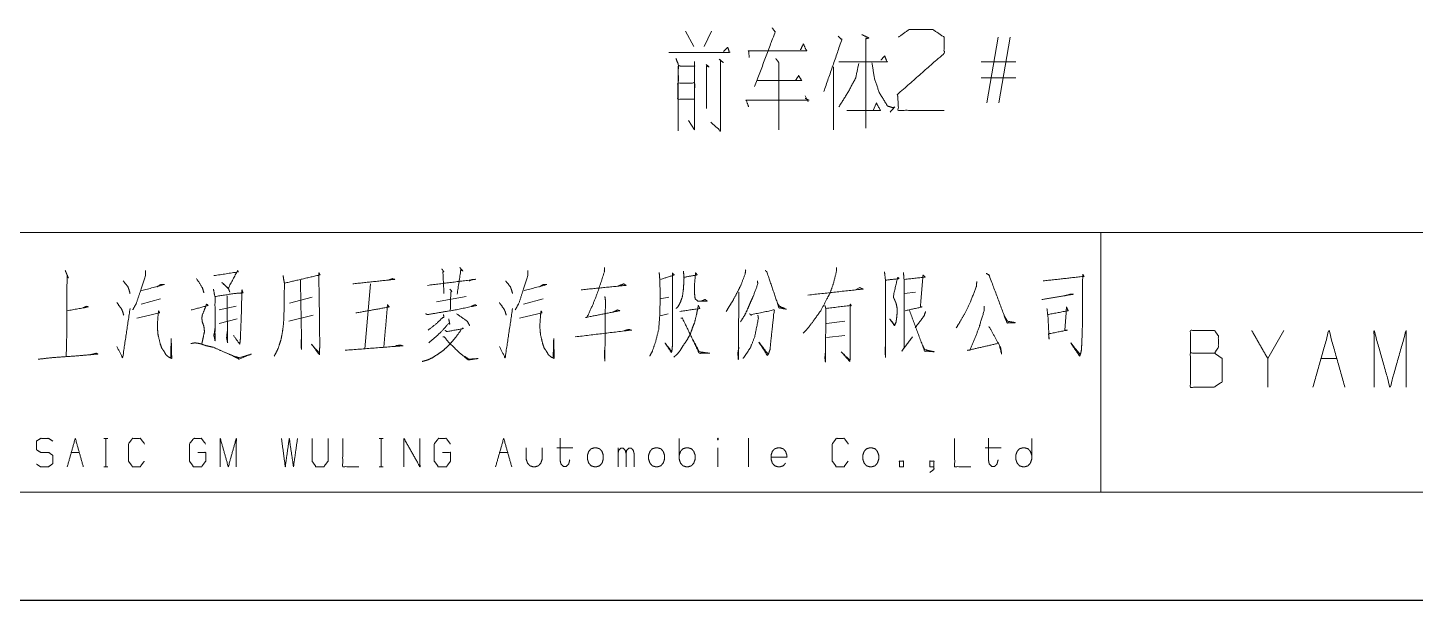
# Model space of a CAD drawing. Header units: millimetres. Extents: x 2210 to 79821, y -19430 to 2344.
# Drawn here: x 5661.1 to 5725.2, y 1492.8 to 1519.3 of the extents above; entities that cross this region are included whole.
import ezdxf

# ---------------------------------------------------------------- set-up
doc = ezdxf.new("R2010")
doc.units = ezdxf.units.MM
doc.layers.add('101', color=7, linetype='Continuous', true_color=0xffffff)

msp = doc.modelspace()

# ---------------------------------------------------------------- linework, layer by layer
msp.add_line((2209.782, 1492.822), (13049.157, 1492.822))
at = {"layer": '101', "color": 72, "linetype": 'Continuous', "lineweight": 18}
for p, q in [((5691.483, 1519.131), (5691.873, 1518.422)), ((5692.68, 1519.131), (5692.346, 1518.422)), ((5705.406, 1515.824), (5705.934, 1518.855)), ((5706.491, 1518.855), (5705.962, 1515.824)), ((5698.319, 1517.477), (5698.319, 1514.564)), ((5706.742, 1517.714), (5705.155, 1517.714)), ((5706.742, 1516.966), (5705.155, 1516.966)), ((5697.156, 1515.863), (5697.016, 1516.139)), ((5700.295, 1515.784), (5700.156, 1515.469)), ((5691.622, 1514.997), (5691.901, 1514.564)), ((5676.927, 1507.448), (5676.659, 1504.447)), ((5699.533, 1507.276), (5699.338, 1507.172)), ((5666.32, 1506.517), (5667.222, 1506.758)), ((5674.221, 1506.827), (5673.172, 1506.551)), ((5679.976, 1506.62), (5681.341, 1506.862)), ((5683.999, 1506.517), (5684.902, 1506.758)), ((5690.705, 1506.827), (5690.315, 1506.758)), ((5702.118, 1507.069), (5701.605, 1507)), ((5669.929, 1506.241), (5670.709, 1506.413)), ((5673.148, 1505.723), (5674.27, 1505.999)), ((5690.681, 1506.068), (5690.315, 1505.965)), ((5669.929, 1505.62), (5670.758, 1505.827)), ((5698.85, 1505.723), (5697.996, 1505.62)), ((5719.134, 1505.291), (5718.393, 1503.994)), ((5697.996, 1504.964), (5698.85, 1505.068)), ((5720.851, 1503.994), (5721.592, 1503.994)), ((5664.593, 1500.307), (5664.778, 1500.307)), ((5664.691, 1500.307), (5664.691, 1498.996)), ((5677.322, 1500.307), (5677.508, 1500.307)), ((5677.42, 1500.307), (5677.42, 1498.996)), ((5691.193, 1499.341), (5691.193, 1500.307)), ((5694.392, 1500.321), (5694.392, 1498.996)), ((5663.091, 1499.658), (5663.462, 1499.658)), ((5682.892, 1499.658), (5683.263, 1499.658)), ((5685.535, 1499.865), (5686.267, 1499.865)), ((5688.364, 1498.996), (5688.364, 1499.865)), ((5692.978, 1499.865), (5692.978, 1498.996)), ((5705.336, 1499.865), (5706.068, 1499.865)), ((5664.593, 1498.996), (5664.778, 1498.996)), ((5677.322, 1498.996), (5677.508, 1498.996))]:
    msp.add_line(p, q, dxfattribs=at)
at = {"layer": '101', "color": 133, "linetype": 'Continuous', "lineweight": 18}
for p, q in [((5660.68, 1509.822), (5769.68, 1509.822)), ((5710.68, 1509.822), (5710.68, 1497.822)), ((5400.68, 1497.822), (5790.68, 1497.822)), ((5610.68, 1497.822), (5790.68, 1497.822)), ((5375.68, 1492.822), (5795.68, 1492.822))]:
    msp.add_line(p, q, dxfattribs=at)
at = {"layer": '101', "color": 72, "linetype": 'Continuous', "lineweight": 18}
for points, knots in [([(5695.486, 1519.288), (5695.625, 1519.092), (5694.678, 1516.572)], [0, 0, 0.082206, 1, 1]), ([(5698.542, 1518.895), (5698.709, 1518.737), (5697.874, 1516.336)], [0, 0, 0.082802, 1, 1]), ([(5699.627, 1518.973), (5699.961, 1518.816), (5699.822, 1518.777), (5699.822, 1514.643)], [0, 0, 0.079453, 0.110572, 1, 1]), ([(5701.32, 1518.855), (5701.821, 1519.21), (5702.906, 1519.21), (5703.435, 1518.855), (5703.435, 1518.107), (5701.292, 1516.218), (5701.32, 1515.469), (5703.435, 1515.469)], [0, 0, 0.069691, 0.192977, 0.265273, 0.350227, 0.674741, 0.759753, 1, 1]), ([(5690.704, 1518.147), (5693.515, 1518.147), (5693.431, 1518.383), (5693.237, 1518.186)], [0, 0, 0.842005, 0.917046, 1, 1]), ([(5694.428, 1517.91), (5694.4, 1518.225), (5697.072, 1518.225), (5696.933, 1518.54), (5696.794, 1518.265)], [0, 0, 0.086832, 0.820652, 0.915214, 1, 1]), ([(5691.038, 1517.871), (5691.149, 1517.595), (5691.149, 1514.525), (5691.149, 1517.517), (5691.901, 1517.517), (5691.901, 1517.714), (5691.901, 1514.564), (5691.901, 1516.729), (5691.121, 1516.729), (5691.121, 1515.981), (5691.873, 1515.981)], [0, 0, 0.019945, 0.226009, 0.426789, 0.47722, 0.490429, 0.701777, 0.847078, 0.899376, 0.949571, 1, 1]), ([(5692.429, 1517.595), (5692.569, 1517.477), (5692.457, 1517.517), (5692.457, 1515.548)], [0, 0, 0.080443, 0.132484, 1, 1]), ([(5693.042, 1517.832), (5693.237, 1517.674), (5693.097, 1517.792), (5693.097, 1514.525), (5692.652, 1514.918)], [0, 0, 0.058327, 0.100824, 0.861608, 1, 1]), ([(5695.653, 1517.871), (5695.792, 1517.674), (5695.792, 1514.564)], [0, 0, 0.071932, 1, 1]), ([(5698.57, 1517.714), (5700.796, 1517.714), (5700.685, 1517.989), (5700.518, 1517.792)], [0, 0, 0.800376, 0.90721, 1, 1]), ([(5699.488, 1517.635), (5699.349, 1516.966), (5698.987, 1516.296), (5698.57, 1515.627)], [0, 0, 0.306097, 0.646781, 1, 1]), ([(5700.1, 1517.674), (5700.212, 1516.966), (5700.434, 1516.296), (5700.824, 1515.666), (5701.075, 1515.588), (5701.158, 1515.627), (5700.935, 1515.391)], [0, 0, 0.252325, 0.500433, 0.760973, 0.853337, 0.885811, 1, 1]), ([(5694.79, 1516.847), (5696.849, 1516.847), (5696.71, 1517.084), (5696.571, 1516.847)], [0, 0, 0.789756, 0.894878, 1, 1]), ([(5694.4, 1515.627), (5694.289, 1515.942), (5697.183, 1515.942), (5697.016, 1516.021)], [0, 0, 0.097863, 0.945907, 1, 1]), ([(5698.931, 1515.469), (5700.49, 1515.469), (5700.295, 1515.824)], [0, 0, 0.794017, 1, 1]), ([(5662.808, 1508.069), (5662.955, 1507.724), (5662.906, 1507.828), (5662.882, 1507.103), (5662.882, 1505.068), (5662.857, 1504.102)], [0, 0, 0.088891, 0.116032, 0.287978, 0.770794, 1, 1]), ([(5666.515, 1508.069), (5666.515, 1507.828), (5666.271, 1507.069), (5666.1, 1506.551), (5665.93, 1506.241)], [0, 0, 0.124612, 0.535976, 0.817159, 1, 1]), ([(5669.685, 1507.828), (5670.807, 1508), (5670.783, 1508.069), (5670.344, 1507.241), (5670.051, 1507.517), (5670.368, 1507.207), (5670.417, 1507.069)], [0, 0, 0.361753, 0.385074, 0.683733, 0.811934, 0.953357, 1, 1]), ([(5672.879, 1507.828), (5672.953, 1507.414), (5672.928, 1507), (5672.928, 1506.275), (5672.904, 1505.62), (5672.855, 1505.24), (5672.782, 1504.861), (5672.66, 1504.481), (5672.562, 1504.274), (5672.465, 1504.102)], [0, 0, 0.110336, 0.219176, 0.409317, 0.581468, 0.681885, 0.783317, 0.887931, 0.947989, 1, 1]), ([(5672.953, 1507.483), (5674.587, 1507.862), (5674.538, 1507.966), (5674.538, 1507.448), (5674.562, 1506.034), (5674.562, 1505.206), (5674.587, 1504.688), (5674.562, 1504.343), (5674.562, 1504.171), (5674.197, 1504.654), (5674.538, 1504.274)], [0, 0, 0.250211, 0.267275, 0.344454, 0.55544, 0.678925, 0.756189, 0.80777, 0.833496, 0.923863, 1, 1]), ([(5680.219, 1508.138), (5680.317, 1508), (5680.268, 1508), (5680.317, 1507)], [0, 0, 0.138589, 0.178592, 1, 1]), ([(5681.049, 1508.207), (5681.195, 1508.035), (5681.098, 1508.104), (5680.927, 1506.965)], [0, 0, 0.151118, 0.230947, 1, 1]), ([(5684.194, 1508.069), (5684.194, 1507.828), (5683.95, 1507.069), (5683.78, 1506.551), (5683.609, 1506.241)], [0, 0, 0.124612, 0.535976, 0.817159, 1, 1]), ([(5687.73, 1508.207), (5687.73, 1508), (5687.413, 1507.034), (5687.194, 1506.482), (5686.925, 1505.896), (5686.877, 1505.896), (5688.438, 1506.206), (5688.34, 1506.241), (5688.12, 1506.137)], [0, 0, 0.046524, 0.275032, 0.408545, 0.553501, 0.564465, 0.92219, 0.945453, 1, 1]), ([(5690.266, 1507.966), (5690.29, 1507.69), (5690.315, 1506.827), (5690.29, 1505.999), (5690.242, 1505.344), (5690.095, 1504.757), (5689.949, 1504.343), (5689.827, 1504.102)], [0, 0, 0.070329, 0.28934, 0.499598, 0.66644, 0.819873, 0.931329, 1, 1]), ([(5690.339, 1507.655), (5690.973, 1507.862), (5690.876, 1507.931), (5690.876, 1504.585), (5690.851, 1504.343), (5690.827, 1504.274), (5690.534, 1504.723), (5690.827, 1504.343)], [0, 0, 0.122094, 0.143965, 0.756447, 0.800872, 0.814266, 0.912285, 1, 1]), ([(5691.388, 1508.035), (5691.412, 1507.69), (5691.388, 1507.241), (5691.339, 1506.862), (5691.242, 1506.586), (5691.12, 1506.379), (5691.047, 1506.31)], [0, 0, 0.190955, 0.438946, 0.650198, 0.811822, 0.94447, 1, 1]), ([(5691.437, 1507.759), (5692.022, 1507.862), (5691.949, 1507.966), (5691.9, 1507.448), (5691.9, 1507), (5691.925, 1506.758), (5692.047, 1506.655), (5692.486, 1506.655), (5692.388, 1506.724), (5692.217, 1506.655)], [0, 0, 0.209703, 0.254415, 0.437769, 0.595975, 0.681595, 0.738019, 0.892888, 0.935041, 1, 1]), ([(5694.265, 1508.104), (5694.241, 1507.931), (5694.07, 1507.448), (5693.899, 1507.103), (5693.68, 1506.689), (5693.509, 1506.413), (5693.363, 1506.172)], [0, 0, 0.081145, 0.319756, 0.499049, 0.717311, 0.868474, 1, 1]), ([(5695.168, 1508.069), (5695.241, 1508), (5695.802, 1506.344), (5696.143, 1506.275), (5695.826, 1506.413), (5695.729, 1506.551)], [0, 0, 0.037082, 0.681737, 0.810185, 0.937687, 1, 1]), ([(5698.46, 1508.207), (5698.46, 1508.035), (5698.313, 1507.448), (5698.167, 1507.034), (5698.021, 1506.758), (5697.752, 1506.241), (5697.362, 1505.689), (5697.094, 1505.344), (5696.923, 1505.171)], [0, 0, 0.049752, 0.224095, 0.350741, 0.440842, 0.608969, 0.803946, 0.929998, 1, 1]), ([(5700.679, 1508), (5700.727, 1507.586), (5700.727, 1504.067), (5700.703, 1504.343), (5700.727, 1504.654)], [0, 0, 0.092137, 0.86992, 0.931161, 1, 1]), ([(5700.752, 1507.621), (5701.361, 1507.69), (5701.288, 1507.759), (5701.093, 1506.896), (5701.093, 1506.827), (5701.142, 1506.724), (5701.215, 1506.551), (5701.264, 1506.31), (5701.264, 1506.103), (5701.24, 1505.861), (5701.215, 1505.689), (5701.142, 1505.516), (5700.922, 1505.827), (5701.142, 1505.551)], [0, 0, 0.163216, 0.189965, 0.42515, 0.443501, 0.473931, 0.523766, 0.589292, 0.644345, 0.7089, 0.755234, 0.805069, 0.906205, 1, 1]), ([(5701.557, 1507.966), (5701.581, 1507.655), (5701.581, 1504.481), (5701.483, 1504.343), (5701.971, 1504.999)], [0, 0, 0.069653, 0.779472, 0.817267, 1, 1]), ([(5701.605, 1507.655), (5702.557, 1507.759), (5702.459, 1507.862), (5702.337, 1506.379), (5702.41, 1506.379), (5701.63, 1506.206)], [0, 0, 0.276542, 0.317649, 0.747834, 0.768982, 1, 1]), ([(5705.385, 1507.931), (5705.507, 1507.862), (5706.336, 1505.654), (5706.727, 1505.654), (5706.361, 1505.723), (5706.214, 1505.965)], [0, 0, 0.039541, 0.705114, 0.815247, 0.920312, 1, 1]), ([(5708.019, 1507.586), (5709.897, 1507.793), (5709.848, 1507.897), (5709.824, 1507.379), (5709.824, 1505.447), (5709.799, 1504.688), (5709.775, 1504.343), (5709.726, 1504.171), (5709.702, 1504.102), (5709.287, 1504.723), (5709.702, 1504.205)], [0, 0, 0.261649, 0.277493, 0.349233, 0.616764, 0.72192, 0.769813, 0.794637, 0.804771, 0.908172, 1, 1]), ([(5665.491, 1507.586), (5665.71, 1507.31), (5665.759, 1507.172), (5665.808, 1507)], [0, 0, 0.519919, 0.73571, 1, 1]), ([(5666.344, 1507.138), (5667.393, 1507.414), (5667.222, 1507.414), (5667.052, 1507.31)], [0, 0, 0.745411, 0.862774, 1, 1]), ([(5668.88, 1507.69), (5669.148, 1507.276), (5669.222, 1507.034)], [0, 0, 0.661595, 1, 1]), ([(5669.661, 1507.207), (5669.734, 1506.827), (5669.734, 1504.826), (5669.685, 1505.068), (5669.734, 1505.413)], [0, 0, 0.129595, 0.800553, 0.883167, 1, 1]), ([(5669.734, 1506.862), (5670.612, 1507), (5671.027, 1507.034), (5670.978, 1507.172), (5670.953, 1506.103), (5670.929, 1505.447), (5670.905, 1504.895), (5670.88, 1504.654), (5670.587, 1505.068)], [0, 0, 0.19844, 0.29133, 0.324006, 0.56283, 0.709269, 0.832622, 0.88681, 1, 1]), ([(5673.684, 1507.621), (5673.733, 1504.895), (5673.733, 1504.412), (5673.709, 1504.619), (5673.733, 1505.033)], [0, 0, 0.711345, 0.837386, 0.891777, 1, 1]), ([(5676.098, 1507.448), (5678.025, 1507.655), (5677.928, 1507.69), (5677.757, 1507.621)], [0, 0, 0.870762, 0.917258, 1, 1]), ([(5679.561, 1507.379), (5681.756, 1507.655), (5681.634, 1507.655), (5681.488, 1507.586)], [0, 0, 0.886329, 0.935184, 1, 1]), ([(5680.585, 1507.207), (5680.683, 1507.103), (5680.634, 1507.069), (5680.61, 1506.241)], [0, 0, 0.138047, 0.196037, 1, 1]), ([(5683.17, 1507.586), (5683.389, 1507.31), (5683.438, 1507.172), (5683.487, 1507)], [0, 0, 0.519919, 0.73571, 1, 1]), ([(5684.024, 1507.138), (5685.072, 1507.414), (5684.902, 1507.414), (5684.731, 1507.31)], [0, 0, 0.745418, 0.86277, 1, 1]), ([(5686.657, 1507.172), (5688.73, 1507.379), (5688.633, 1507.448), (5688.364, 1507.345)], [0, 0, 0.836554, 0.884532, 1, 1]), ([(5694.802, 1507.586), (5694.826, 1507.448), (5694.607, 1506.862), (5694.509, 1506.655), (5694.363, 1506.31), (5694.217, 1505.999), (5694.021, 1505.689)], [0, 0, 0.067376, 0.36846, 0.478481, 0.658656, 0.823687, 1, 1]), ([(5697.143, 1506.931), (5699.679, 1507.207), (5699.533, 1507.276)], [0, 0, 0.940373, 1, 1]), ([(5704.946, 1507.552), (5704.922, 1507.31), (5704.653, 1506.62), (5704.41, 1506.103), (5704.166, 1505.689), (5703.995, 1505.413)], [0, 0, 0.102841, 0.416511, 0.658903, 0.86249, 1, 1]), ([(5665.198, 1506.586), (5665.417, 1506.275), (5665.466, 1506.172), (5665.515, 1505.999)], [0, 0, 0.564231, 0.734008, 1, 1]), ([(5668.636, 1506.241), (5669.417, 1506.448), (5669.344, 1506.517), (5669.27, 1506.31), (5669.148, 1505.999), (5669.124, 1505.861), (5669.148, 1505.689), (5669.222, 1505.482), (5669.246, 1505.24), (5669.173, 1504.895), (5669.124, 1504.688)], [0, 0, 0.288064, 0.323943, 0.402265, 0.521269, 0.571261, 0.63341, 0.711732, 0.798322, 0.924133, 1, 1]), ([(5670.295, 1506.896), (5670.295, 1506.034), (5670.319, 1505.206), (5670.319, 1504.723), (5670.27, 1504.964), (5670.319, 1505.378)], [0, 0, 0.304008, 0.595981, 0.766226, 0.853067, 1, 1]), ([(5676.245, 1506.103), (5677.781, 1506.379), (5677.708, 1506.482), (5677.537, 1504.516)], [0, 0, 0.426351, 0.460965, 1, 1]), ([(5679.463, 1506.068), (5679.536, 1506.034), (5679.585, 1506.034), (5680.829, 1506.241), (5681.829, 1506.448), (5681.756, 1506.482), (5681.585, 1506.413)], [0, 0, 0.030219, 0.048442, 0.519512, 0.900991, 0.93121, 1, 1]), ([(5682.877, 1506.586), (5683.097, 1506.275), (5683.146, 1506.172), (5683.194, 1505.999)], [0, 0, 0.564239, 0.734012, 1, 1]), ([(5687.755, 1506.862), (5687.779, 1506.689), (5687.755, 1503.895), (5687.73, 1504.171), (5687.755, 1504.516)], [0, 0, 0.048504, 0.826565, 0.903707, 1, 1]), ([(5693.948, 1507.069), (5693.924, 1503.964), (5693.899, 1504.24), (5693.948, 1504.516)], [0, 0, 0.847819, 0.923473, 1, 1]), ([(5697.972, 1506.31), (5699.094, 1506.448), (5699.094, 1506.517), (5699.143, 1506.448), (5699.094, 1506.413), (5699.094, 1503.998), (5699.07, 1503.86), (5698.679, 1504.309), (5699.07, 1503.929)], [0, 0, 0.224398, 0.238094, 0.254868, 0.266729, 0.746112, 0.77393, 0.891944, 1, 1]), ([(5707.945, 1506.724), (5709.409, 1506.965), (5709.263, 1506.965), (5708.994, 1506.896)], [0, 0, 0.777945, 0.854701, 1, 1]), ([(5662.906, 1506.206), (5663.882, 1506.379), (5663.808, 1506.413), (5663.638, 1506.344)], [0, 0, 0.788943, 0.853361, 1, 1]), ([(5665.198, 1504.55), (5665.466, 1504.033), (5665.808, 1506.31)], [0, 0, 0.202025, 1, 1]), ([(5666.125, 1505.861), (5667.174, 1506.103), (5667.125, 1506.206), (5667.1, 1505.965), (5667.076, 1505.62), (5667.076, 1505.378), (5667.1, 1505.102), (5667.198, 1504.688), (5667.271, 1504.481), (5667.369, 1504.343), (5667.466, 1504.171), (5667.588, 1504.067), (5667.735, 1503.998), (5667.71, 1504.93), (5667.686, 1504.067)], [0, 0, 0.198341, 0.219427, 0.264158, 0.327895, 0.3724, 0.423461, 0.501845, 0.542306, 0.573453, 0.609975, 0.639452, 0.669269, 0.84099, 1, 1]), ([(5680.293, 1506.034), (5680.317, 1505.896), (5680.268, 1505.896), (5679.976, 1505.62), (5679.585, 1505.309)], [0, 0, 0.128573, 0.17333, 0.54243, 1, 1]), ([(5680.902, 1506.068), (5681.39, 1505.723), (5681.512, 1505.516)], [0, 0, 0.713213, 1, 1]), ([(5682.877, 1504.55), (5683.146, 1504.033), (5683.487, 1506.31)], [0, 0, 0.202027, 1, 1]), ([(5683.804, 1505.861), (5684.853, 1506.103), (5684.804, 1506.206), (5684.78, 1505.965), (5684.755, 1505.62), (5684.755, 1505.378), (5684.78, 1505.102), (5684.877, 1504.688), (5684.95, 1504.481), (5685.048, 1504.343), (5685.146, 1504.171), (5685.268, 1504.067), (5685.414, 1503.998), (5685.39, 1504.93), (5685.365, 1504.067)], [0, 0, 0.198341, 0.219426, 0.264158, 0.327895, 0.3724, 0.423461, 0.501845, 0.542305, 0.57345, 0.609972, 0.639449, 0.66927, 0.84099, 1, 1]), ([(5691.217, 1506.172), (5692.144, 1506.31), (5692.071, 1506.448), (5691.998, 1506.068), (5691.9, 1505.654), (5691.803, 1505.413), (5691.705, 1505.137), (5691.559, 1504.861), (5691.364, 1504.585), (5691.217, 1504.343), (5691.071, 1504.171), (5690.949, 1504.067)], [0, 0, 0.248088, 0.28944, 0.391759, 0.504363, 0.573317, 0.650816, 0.73352, 0.823008, 0.897766, 0.957654, 1, 1]), ([(5691.266, 1505.861), (5691.339, 1505.861), (5692.12, 1504.24), (5692.608, 1504.24), (5692.12, 1504.309), (5691.827, 1504.861)], [0, 0, 0.021039, 0.538448, 0.678706, 0.82036, 1, 1]), ([(5694.826, 1505.999), (5694.851, 1505.861), (5694.68, 1504.999), (5694.485, 1504.516), (5694.314, 1504.24), (5694.143, 1503.998)], [0, 0, 0.064861, 0.471802, 0.712904, 0.863112, 1, 1]), ([(5694.436, 1506.068), (5694.509, 1505.999), (5694.558, 1506.034), (5695.582, 1506.241), (5695.436, 1504.895), (5695.387, 1504.412), (5695.314, 1504.205), (5695.265, 1504.136), (5694.875, 1504.757), (5695.29, 1504.205)], [0, 0, 0.021075, 0.033595, 0.252602, 0.536206, 0.63793, 0.683936, 0.701643, 0.855333, 1, 1]), ([(5697.923, 1506.448), (5697.972, 1506.31), (5697.948, 1504.033), (5697.948, 1503.826), (5697.923, 1504.033), (5697.948, 1504.274)], [0, 0, 0.047497, 0.786427, 0.853598, 0.921235, 1, 1]), ([(5701.825, 1506.241), (5702.532, 1504.343), (5702.971, 1504.309), (5702.532, 1504.412), (5702.435, 1504.619)], [0, 0, 0.643821, 0.783835, 0.927246, 1, 1]), ([(5702.581, 1506.172), (5702.508, 1505.965), (5702.093, 1505.413)], [0, 0, 0.241282, 1, 1]), ([(5705.288, 1506.413), (5705.288, 1506.206), (5705.068, 1505.516), (5705.092, 1505.551), (5704.873, 1504.964), (5704.629, 1504.378), (5704.531, 1504.378), (5705.897, 1504.688)], [0, 0, 0.05545, 0.249412, 0.26073, 0.428483, 0.598637, 0.624772, 1, 1]), ([(5708.189, 1506.31), (5708.238, 1505.896), (5708.287, 1504.895), (5708.262, 1505.137), (5709.141, 1505.309), (5709.019, 1505.309), (5709.092, 1506.379), (5709.165, 1506.206), (5708.262, 1506.034)], [0, 0, 0.08584, 0.292105, 0.342087, 0.526357, 0.55147, 0.772215, 0.810799, 1, 1]), ([(5680.366, 1505.309), (5680.439, 1505.24), (5681.219, 1505.378), (5681.171, 1505.413), (5680.878, 1504.999), (5680.707, 1504.792), (5680.512, 1504.585), (5680.293, 1504.378), (5680.049, 1504.205), (5679.78, 1504.033), (5679.561, 1503.929), (5679.317, 1503.86)], [0, 0, 0.029336, 0.260529, 0.277957, 0.425844, 0.50411, 0.587085, 0.675092, 0.762231, 0.855274, 0.926064, 1, 1]), ([(5680.537, 1505.827), (5680.585, 1505.585), (5680.537, 1505.62), (5680.195, 1505.24), (5679.902, 1504.964), (5679.61, 1504.723)], [0, 0, 0.154138, 0.191518, 0.510905, 0.762591, 1, 1]), ([(5686.389, 1504.999), (5688.974, 1505.309), (5688.852, 1505.344), (5688.633, 1505.275)], [0, 0, 0.879479, 0.922284, 1, 1]), ([(5705.507, 1505.482), (5706.044, 1504.516), (5706.093, 1504.205), (5705.995, 1504.585)], [0, 0, 0.610117, 0.783655, 1, 1]), ([(5714.822, 1504.242), (5714.822, 1505.291), (5715.935, 1505.291), (5716.11, 1505.043), (5716.11, 1504.518), (5715.935, 1504.242), (5714.822, 1504.242), (5714.822, 1502.669), (5715.915, 1502.669), (5716.286, 1502.918), (5716.286, 1503.994), (5715.935, 1504.242)], [0, 0, 0.115917, 0.238847, 0.272469, 0.330428, 0.366584, 0.489513, 0.663389, 0.784162, 0.833485, 0.952453, 1, 1]), ([(5718.393, 1502.669), (5718.393, 1503.994), (5717.651, 1505.291)], [0, 0, 0.469959, 1, 1]), ([(5723.309, 1502.669), (5723.309, 1505.291), (5724.05, 1502.669), (5724.791, 1505.291), (5724.791, 1502.669)], [0, 0, 0.245192, 0.5, 0.754808, 1, 1]), ([(5668.612, 1504.688), (5668.807, 1504.723), (5669.026, 1504.688), (5669.344, 1504.585), (5669.661, 1504.516), (5670.124, 1504.309), (5670.539, 1504.136), (5670.856, 1503.964), (5671.417, 1504.205), (5670.856, 1504.033), (5670.587, 1504.102)], [0, 0, 0.051192, 0.108601, 0.194771, 0.278606, 0.409731, 0.525759, 0.619013, 0.776803, 0.92843, 1, 1]), ([(5675.757, 1504.378), (5678.415, 1504.585), (5678.293, 1504.619), (5678.074, 1504.585)], [0, 0, 0.884285, 0.926313, 1, 1]), ([(5680.268, 1504.999), (5680.341, 1504.999), (5680.488, 1504.792), (5681.024, 1504.274), (5681.439, 1503.929), (5681.902, 1503.998), (5681.463, 1503.964), (5681.268, 1504.102)], [0, 0, 0.026517, 0.118384, 0.388536, 0.584008, 0.7538, 0.913392, 1, 1]), ([(5661.564, 1503.964), (5662.15, 1504.033), (5663.565, 1504.136), (5664.321, 1504.205), (5664.247, 1504.24), (5663.979, 1504.171)], [0, 0, 0.188617, 0.642502, 0.885462, 0.911348, 1, 1]), ([(5661.481, 1499.12), (5661.667, 1498.996), (5662.047, 1498.996), (5662.233, 1499.134), (5662.233, 1499.52), (5662.047, 1499.658), (5661.677, 1499.658), (5661.481, 1499.782), (5661.481, 1500.183), (5661.677, 1500.307), (5662.047, 1500.307), (5662.233, 1500.183)], [0, 0, 0.068034, 0.184057, 0.25452, 0.372334, 0.442797, 0.555846, 0.626371, 0.748393, 0.818918, 0.931966, 1, 1]), ([(5666.466, 1499.258), (5666.281, 1498.996), (5665.92, 1498.996), (5665.734, 1499.258), (5665.734, 1500.045), (5665.92, 1500.307), (5666.29, 1500.307), (5666.476, 1500.045)], [0, 0, 0.114569, 0.243366, 0.357935, 0.638584, 0.753153, 0.885431, 1, 1]), ([(5668.934, 1499.658), (5669.304, 1499.658), (5669.304, 1499.258), (5669.119, 1498.996), (5668.739, 1498.996), (5668.553, 1499.258), (5668.553, 1500.045), (5668.748, 1500.307), (5669.109, 1500.307), (5669.295, 1500.045)], [0, 0, 0.103295, 0.214796, 0.304261, 0.410274, 0.49974, 0.718896, 0.809958, 0.910535, 1, 1]), ([(5669.977, 1498.996), (5669.977, 1500.307), (5670.348, 1498.996), (5670.719, 1500.307), (5670.719, 1498.996)], [0, 0, 0.245192, 0.5, 0.754808, 1, 1]), ([(5672.806, 1500.307), (5672.982, 1498.996), (5673.167, 1500.307), (5673.362, 1498.996), (5673.548, 1500.307)], [0, 0, 0.249746, 0.499742, 0.750003, 1, 1]), ([(5674.22, 1500.307), (5674.22, 1499.258), (5674.396, 1498.996), (5674.767, 1498.996), (5674.962, 1499.258), (5674.962, 1500.307)], [0, 0, 0.337152, 0.438599, 0.557781, 0.662848, 1, 1]), ([(5675.635, 1500.307), (5675.635, 1498.996), (5676.376, 1498.996)], [0, 0, 0.638735, 1, 1]), ([(5678.463, 1498.996), (5678.463, 1500.307), (5679.205, 1498.996), (5679.205, 1500.307)], [0, 0, 0.317574, 0.682426, 1, 1]), ([(5680.249, 1499.658), (5680.619, 1499.658), (5680.619, 1499.258), (5680.434, 1498.996), (5680.053, 1498.996), (5679.868, 1499.258), (5679.868, 1500.045), (5680.063, 1500.307), (5680.424, 1500.307), (5680.61, 1500.045)], [0, 0, 0.103295, 0.214796, 0.304261, 0.410274, 0.49974, 0.718896, 0.809958, 0.910535, 1, 1]), ([(5682.706, 1498.996), (5683.077, 1500.307), (5683.448, 1498.996)], [0, 0, 0.500001, 1, 1]), ([(5686.13, 1499.313), (5686.082, 1499.12), (5685.974, 1499.01), (5685.838, 1499.01), (5685.721, 1499.12), (5685.682, 1499.313), (5685.682, 1500.321)], [0, 0, 0.107406, 0.190396, 0.26402, 0.350759, 0.456999, 1, 1]), ([(5692.978, 1500.224), (5692.997, 1500.279), (5692.978, 1500.321), (5692.958, 1500.279), (5692.978, 1500.224)], [0, 0, 0.280627, 0.5, 0.719373, 1, 1]), ([(5698.996, 1499.258), (5698.811, 1498.996), (5698.45, 1498.996), (5698.264, 1499.258), (5698.264, 1500.045), (5698.45, 1500.307), (5698.82, 1500.307), (5699.006, 1500.045)], [0, 0, 0.114567, 0.24337, 0.357937, 0.638582, 0.753149, 0.885433, 1, 1]), ([(5703.922, 1500.307), (5703.922, 1498.996), (5704.663, 1498.996)], [0, 0, 0.638728, 1, 1]), ([(5705.931, 1499.313), (5705.882, 1499.12), (5705.775, 1499.01), (5705.638, 1499.01), (5705.521, 1499.12), (5705.482, 1499.313), (5705.482, 1500.321)], [0, 0, 0.107406, 0.190396, 0.26402, 0.350759, 0.456999, 1, 1]), ([(5707.482, 1500.307), (5707.482, 1499.341), (5707.424, 1499.161), (5707.316, 1499.037), (5707.18, 1498.996), (5707.053, 1498.996), (5706.916, 1499.037), (5706.809, 1499.161), (5706.75, 1499.341), (5706.75, 1499.534), (5706.809, 1499.7), (5706.916, 1499.824), (5707.053, 1499.865), (5707.18, 1499.865), (5707.316, 1499.824), (5707.424, 1499.7), (5707.482, 1499.534)], [0, 0, 0.286727, 0.342739, 0.39146, 0.433824, 0.471471, 0.513835, 0.562557, 0.618569, 0.675914, 0.728048, 0.77677, 0.819134, 0.856781, 0.899145, 0.947866, 1, 1]), ([(5684.121, 1499.865), (5684.121, 1499.341), (5684.179, 1499.161), (5684.287, 1499.037), (5684.423, 1498.996), (5684.55, 1498.996), (5684.687, 1499.037), (5684.794, 1499.161), (5684.853, 1499.341), (5684.853, 1499.865)], [0, 0, 0.242016, 0.329107, 0.404862, 0.470732, 0.529268, 0.595138, 0.670893, 0.757984, 1, 1]), ([(5687.008, 1499.161), (5687.115, 1499.037), (5687.252, 1498.996), (5687.379, 1498.996), (5687.515, 1499.037), (5687.623, 1499.161), (5687.681, 1499.341), (5687.681, 1499.534), (5687.623, 1499.7), (5687.515, 1499.824), (5687.379, 1499.865), (5687.252, 1499.865), (5687.115, 1499.824), (5687.008, 1499.7), (5686.95, 1499.534), (5686.95, 1499.341), (5687.008, 1499.161)], [0, 0, 0.063224, 0.118198, 0.167051, 0.222025, 0.285248, 0.357933, 0.432348, 0.5, 0.563224, 0.618198, 0.667051, 0.722025, 0.785248, 0.8529, 0.927315, 1, 1]), ([(5688.364, 1499.603), (5688.393, 1499.755), (5688.491, 1499.851), (5688.598, 1499.851), (5688.696, 1499.755), (5688.735, 1499.603), (5688.735, 1498.996)], [0, 0, 0.118877, 0.224452, 0.306993, 0.412569, 0.533091, 1, 1]), ([(5688.735, 1499.603), (5688.764, 1499.755), (5688.861, 1499.851), (5688.979, 1499.851), (5689.066, 1499.755), (5689.105, 1499.603), (5689.105, 1498.996)], [0, 0, 0.118605, 0.223938, 0.31376, 0.413913, 0.53416, 1, 1]), ([(5689.837, 1499.161), (5689.944, 1499.037), (5690.081, 1498.996), (5690.207, 1498.996), (5690.344, 1499.037), (5690.451, 1499.161), (5690.51, 1499.341), (5690.51, 1499.534), (5690.451, 1499.7), (5690.344, 1499.824), (5690.207, 1499.865), (5690.081, 1499.865), (5689.944, 1499.824), (5689.837, 1499.7), (5689.778, 1499.534), (5689.778, 1499.341), (5689.837, 1499.161)], [0, 0, 0.063224, 0.118198, 0.167051, 0.222025, 0.285248, 0.357933, 0.432348, 0.5, 0.563224, 0.618198, 0.667051, 0.722025, 0.785248, 0.8529, 0.927315, 1, 1]), ([(5691.193, 1499.341), (5691.251, 1499.161), (5691.358, 1499.037), (5691.495, 1498.996), (5691.622, 1498.996), (5691.758, 1499.037), (5691.866, 1499.161), (5691.924, 1499.341), (5691.924, 1499.534), (5691.866, 1499.7), (5691.758, 1499.824), (5691.622, 1499.865), (5691.495, 1499.865), (5691.358, 1499.824), (5691.251, 1499.7), (5691.193, 1499.534)], [0, 0, 0.078529, 0.146835, 0.206229, 0.25901, 0.318404, 0.38671, 0.465239, 0.545636, 0.618727, 0.687034, 0.746428, 0.799208, 0.858602, 0.926909, 1, 1]), ([(5696.109, 1499.161), (5696.001, 1499.037), (5695.865, 1498.996), (5695.738, 1498.996), (5695.601, 1499.037), (5695.494, 1499.161), (5695.436, 1499.341), (5695.436, 1499.534), (5695.494, 1499.7), (5695.601, 1499.824), (5695.738, 1499.865), (5695.865, 1499.865), (5696.001, 1499.824), (5696.109, 1499.7), (5696.167, 1499.534), (5696.167, 1499.437), (5695.436, 1499.437)], [0, 0, 0.053947, 0.100856, 0.142541, 0.189449, 0.243396, 0.305417, 0.368913, 0.426639, 0.480586, 0.527495, 0.56918, 0.616088, 0.670035, 0.727761, 0.759509, 1, 1]), ([(5699.737, 1499.161), (5699.845, 1499.037), (5699.981, 1498.996), (5700.108, 1498.996), (5700.245, 1499.037), (5700.352, 1499.161), (5700.41, 1499.341), (5700.41, 1499.534), (5700.352, 1499.7), (5700.245, 1499.824), (5700.108, 1499.865), (5699.981, 1499.865), (5699.845, 1499.824), (5699.737, 1499.7), (5699.679, 1499.534), (5699.679, 1499.341), (5699.737, 1499.161)], [0, 0, 0.063224, 0.118198, 0.167051, 0.222025, 0.285248, 0.357933, 0.432348, 0.5, 0.563224, 0.618198, 0.667051, 0.722025, 0.785248, 0.8529, 0.927315, 1, 1]), ([(5701.366, 1498.996), (5701.552, 1498.996), (5701.552, 1499.258), (5701.366, 1499.258), (5701.366, 1498.996)], [0, 0, 0.207087, 0.5, 0.707087, 1, 1]), ([(5702.966, 1498.996), (5702.781, 1498.996), (5702.781, 1499.258), (5702.966, 1499.258), (5702.966, 1498.872), (5702.781, 1498.734)], [0, 0, 0.148246, 0.357931, 0.506176, 0.815186, 1, 1])]:
    msp.add_open_spline(points, degree=1, knots=knots, dxfattribs=at)
for points in [[(5720.48, 1502.669), (5721.221, 1505.291), (5721.963, 1502.669)], [(5662.906, 1498.996), (5663.276, 1500.307), (5663.647, 1498.996)]]:
    msp.add_open_spline(points, degree=1, dxfattribs=at)

doc.saveas('drawing.dxf')
